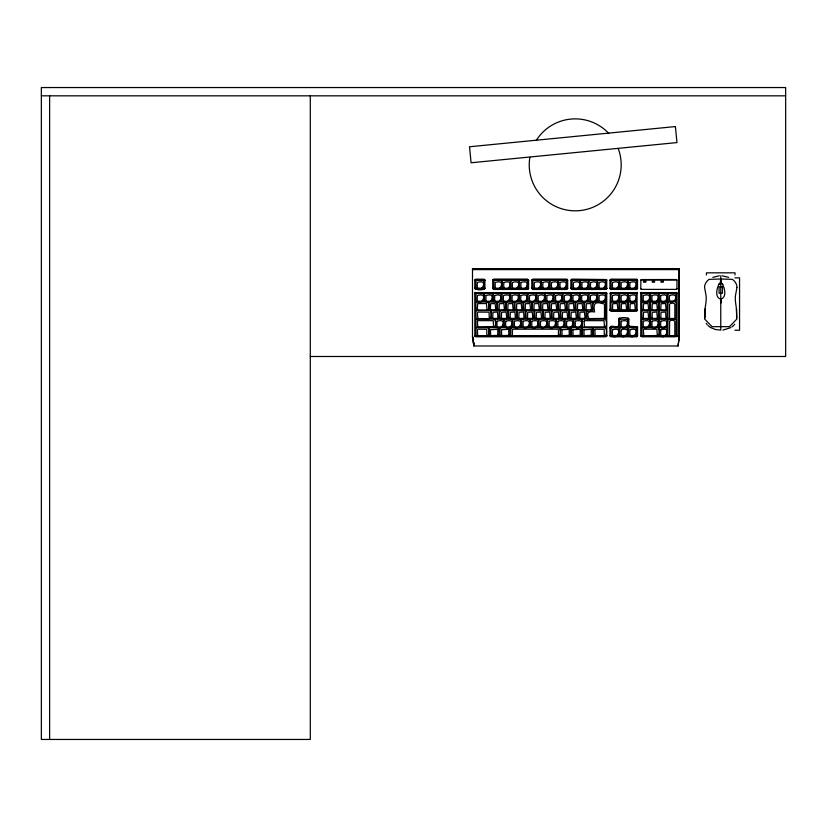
<?xml version="1.0" encoding="UTF-8"?>
<svg xmlns="http://www.w3.org/2000/svg" width="827" height="827" viewBox="0 0 827 827"><rect width="100%" height="100%" fill="white"/><g stroke="black" fill="none" stroke-linecap="round" stroke-linejoin="round"><path stroke-width="1.24" d="M736.971 287.289L736.971 287.248A8.715 7.112 45 0 0 732.402 279.361L721.041 279.009L721.041 282.358L722.095 283.589A13.925 11.392 0 0 1 722.757 284.591C731.182 303.53 710.341 303.53 718.777 284.591A14.607 11.526 0 0 1 719.438 283.578L720.482 282.358L720.482 279.009L709.132 279.361A8.715 7.112 -45 0 0 704.552 287.248L706.113 295.901A16.168 9.159 90 0 1 706.113 300.904L706.051 301.514A37.101 20.293 90 0 1 705.844 303.364L705.555 305.38A30.847 15.579 90 0 1 705.317 306.817L704.625 318.984L712.026 326.665L729.507 326.665L736.898 318.984L736.216 306.817A30.847 15.579 -90 0 1 735.968 305.38L735.679 303.364A37.101 20.293 -90 0 1 735.472 301.514L735.42 300.904A16.168 9.159 -90 0 1 735.42 295.901L736.95 287.455M474.801 280.436L475.721 279.175L484.229 279.206L484.911 280.436M474.801 293.502L475.256 292.365M484.911 288.189L483.991 289.45L475.484 289.419L474.801 288.189M492.727 280.436L493.647 279.175L527.667 279.175L528.587 280.436M528.587 288.189L527.667 289.088L493.647 289.088L492.758 288.416M531.802 280.436L532.722 279.175L566.981 279.206L567.663 280.074L567.663 288.551M567.663 288.189L566.743 289.45L532.722 289.45L531.802 288.189M570.878 280.436L571.798 279.536L605.819 279.536L606.739 280.436M606.708 288.778L606.739 288.189M609.954 280.436L610.874 279.175L636.625 279.175L637.545 280.436M609.954 293.502L610.874 292.603L636.625 292.603L637.545 293.502M606.708 336.113L606.739 335.524M609.954 327.771C610.429 323.926 617.025 328.722 618.658 325.838M618.689 319.201C619.371 316.999 628.127 316.999 628.809 319.201M618.689 325.611C618.224 329.446 611.629 324.649 609.985 327.533M637.545 288.189L636.625 289.45L610.636 289.419L609.954 288.551L609.954 280.074M637.545 309.825L636.625 311.086L610.874 311.086L609.954 309.825M640.76 293.502L641.225 292.365M637.545 335.524L636.625 336.785L610.874 336.785L609.954 335.524M677.044 336.113L677.075 335.524M678.543 338.202L678.915 335.669M678.543 338.667L678.915 268.537M679.38 336.248L677.995 345.986L473.881 345.986L472.496 337.24L472.496 268.62L679.38 268.62L679.38 337.24L677.995 345.986M704.924 308.843L704.914 317.94M474.832 280.198L475.721 279.536L484.787 279.981M474.832 293.275L475.721 292.603L605.819 292.603L606.708 293.275M484.88 288.416C482.834 290.277 476.879 290.277 474.832 288.416M492.758 280.198L493.647 279.536L527.667 279.536L528.556 280.198M531.833 280.198L532.722 279.536L566.743 279.536L567.663 280.436M567.632 288.416L566.743 289.088L532.722 289.088L531.833 288.416M609.985 280.198L610.874 279.536L637.421 279.981M606.708 288.416L605.819 289.45L571.798 289.45L570.878 288.189M606.708 335.762L605.819 336.785L475.721 336.785L474.801 335.524M640.884 279.94L640.791 288.778M637.514 288.416L636.625 289.088L610.874 289.088L609.954 288.189M640.791 293.275L641.68 292.603L676.155 292.603L677.044 293.275M637.514 335.762L636.625 336.424L610.874 336.424L609.985 335.762M677.044 288.737L676.393 289.419M676.951 288.995L676.951 279.94M677.044 335.762L676.155 336.785L641.68 336.785L640.76 335.524M606.615 288.644L571.798 289.088L570.909 288.416M640.884 279.981L676.951 279.981M606.615 335.979L474.925 335.979M676.951 335.979L641.68 336.424L640.791 335.762M734.066 325.001L734.676 324.236M733.518 325.58L731.905 326.944M610.419 292.365L609.954 310.187M730.717 327.647L722.891 330.118M619.371 317.971L618.689 318.84L618.689 325.962M712.833 277.355L719.314 275.805M486.431 310.177L487.02 309.432L486.431 303.519L477.665 303.612L477.375 309.432L477.965 310.177M495.135 310.177L495.724 309.432L495.135 303.519L490.597 303.736L490.421 309.432L491.011 310.177M503.839 310.177L504.429 309.432L503.839 303.519L499.301 303.736L499.126 309.432L499.715 310.177M512.533 310.177L513.122 309.432L512.533 303.519L508.005 303.736L507.83 309.432L508.419 310.177M521.237 310.177L521.827 309.432L521.237 303.519L516.699 303.736L516.534 309.432L517.123 310.177M529.942 310.177L530.531 309.432L529.942 303.519L525.403 303.736L525.238 309.432L525.827 310.177M538.646 310.177L539.235 309.432L538.646 303.519L534.108 303.736L533.932 309.432L534.521 310.177M488.726 318.746L489.315 318.002L489.026 312.182L477.965 312.079L477.375 312.823L477.965 318.746M547.35 310.177L547.939 309.432L547.35 303.519L542.812 303.736L542.636 309.432L543.225 310.177M497.43 318.746L498.019 318.002L497.43 312.079L492.892 312.296L492.727 318.002L493.316 318.746M556.044 310.177L556.633 309.432L556.044 303.519L551.516 303.736L551.34 309.432L551.929 310.177M506.134 318.746L506.724 318.002L506.134 312.079L501.596 312.296L501.431 318.002L502.02 318.746M564.748 310.177L565.337 309.432L564.748 303.519L560.21 303.736L560.044 309.432L560.634 310.177M514.839 318.746L515.428 318.002L514.839 312.079L510.3 312.296L510.125 318.002L510.714 318.746M573.452 310.177L574.041 309.432L573.452 303.519L568.914 303.736L568.749 309.432L569.327 310.177M523.543 318.746L524.122 318.002L523.543 312.079L519.005 312.296L518.829 318.002L519.418 318.746M582.156 310.177L582.746 309.432L582.156 303.519L577.618 303.736L577.442 309.432L578.032 310.177M532.237 318.746L532.826 318.002L532.237 312.079L527.709 312.296L527.533 318.002L528.122 318.746M590.86 310.177L591.439 309.432L590.86 303.519L586.322 303.736L586.147 309.432L586.736 310.177M540.941 318.746L541.53 318.002L540.941 312.079L536.403 312.296L536.237 318.002L536.826 318.746M549.645 318.746L550.234 318.002L549.645 312.079L545.107 312.296L544.941 318.002L545.52 318.746M558.349 318.746L558.938 318.002L558.349 312.079L553.811 312.296L553.635 318.002L554.224 318.746M617.242 310.177L617.831 309.432L617.242 303.519L612.704 303.736L612.538 309.432L613.117 310.177M567.053 318.746L567.632 318.002L567.053 312.079L562.515 312.296L562.339 318.002L562.929 318.746M625.977 310.177L626.566 309.432L625.977 303.519L621.439 303.736L621.263 309.432L621.852 310.177M575.747 318.746L576.336 318.002L575.747 312.079L571.219 312.296L571.043 318.002L571.633 318.746M634.712 310.177L635.301 309.432L634.712 303.519L630.174 303.736L629.998 309.432L630.587 310.177M584.451 318.746L585.04 318.002L584.451 312.079L579.913 312.296L579.748 318.002L580.337 318.746M648.048 310.177L648.626 309.432L648.048 303.519L643.509 303.736L643.334 309.432L643.923 310.177M656.772 310.177L657.362 309.432L656.772 303.519L652.245 303.736L652.069 309.432L652.658 310.177M665.508 310.177L666.097 309.432L665.508 303.519L660.98 303.736L660.804 309.432L661.393 310.177M648.048 318.746L648.626 318.002L648.048 312.079L643.509 312.296L643.334 318.002L643.923 318.746M656.772 318.746L657.362 318.002L656.772 312.079L652.245 312.296L652.069 318.002L652.658 318.746M665.508 318.746L666.097 318.002L665.508 312.079L660.98 312.296L660.804 318.002L661.393 318.746M641.442 279.567L676.155 279.536M676.393 289.378L641.442 289.378M603.896 318.746L604.496 318.157L604.496 304.109C595.419 301.276 592.949 302.455 594.582 311.975C588.741 310.776 585.95 312.937 589.041 318.746M673.912 318.746L674.832 317.837L674.832 304.419C674.294 302.61 670.077 302.61 669.539 304.419L669.539 317.837L670.459 318.746M41.35 95.829L785.65 95.829M678.915 269.075L472.961 269.075L472.961 268.537M472.496 269.612L679.38 269.612M734.934 277.851L739.555 277.851L739.555 330.252L734.934 330.252M720.482 282.358L721.041 282.358M310.29 356.489L785.65 356.489L785.65 87.548L41.35 87.548L41.35 739.452L310.29 739.452L310.29 95.829M722.209 275.805L728.701 277.355M640.884 288.954L641.442 289.419M628.127 317.971L628.809 318.84L628.809 325.962M710.807 327.647L715.51 329.539L720.762 330.118L720.762 275.753M710.445 327.451L708.015 325.58M676.62 292.365L677.075 293.502M637.079 292.365L637.079 310.611L610.874 310.725L609.985 310.063M606.284 292.365L606.739 293.502M637.276 326.768L629.078 326.241M707.199 324.67L706.299 323.409M606.615 279.619L571.56 279.206L570.878 280.074L570.878 288.551M637.514 327.533C635.87 324.649 629.275 329.446 628.809 325.611M736.609 317.94L736.609 308.843M473.147 337.437L473.52 339.897M473.902 342.357L474.274 344.539M472.496 336.248L473.881 345.986M637.514 279.836L637.545 288.551M637.514 327.172L637.545 327.771M606.708 279.836L606.739 288.551M492.727 288.189L493.647 289.45L527.905 289.419L528.587 288.551L528.587 280.074M484.88 279.836L484.911 288.551M474.832 336.113L474.801 293.151M735.017 274.936L735.017 272.827L706.434 272.827L706.434 274.936M721.041 299.353L720.762 303.199L720.482 299.353M677.075 293.151L677.075 335.886M640.76 293.151L640.76 335.886M637.545 327.409L637.545 335.886M609.954 327.409L609.954 335.886M606.739 293.151L606.739 335.886M531.802 280.074L531.802 288.551M492.727 280.074L492.727 288.551M474.801 280.074L474.801 288.551M49.62 95.829L49.62 739.452M618.255 148.674A45.971 45.971 0 0 1 579.706 210.606A45.971 45.971 0 0 1 529.859 157.347M536.185 140.559A45.971 45.971 0 0 1 608.786 133.436M718.777 284.591A13.925 11.392 0 0 1 719.438 283.578L722.095 283.589A14.607 11.526 0 0 1 722.757 284.591M477.396 282.42C475.37 300.118 492.365 278.265 477.396 282.42M477.396 295.497C475.37 313.195 492.365 291.342 477.396 295.497M477.396 321.196L477.81 327.285L493.595 326.934L493.233 320.669L477.965 320.649L477.396 321.196M477.396 329.756L477.665 335.772L486.845 335.659L486.731 329.311L477.965 329.208L477.396 329.756M486.09 295.497C484.074 313.195 501.069 291.342 486.09 295.497M495.321 282.42C493.305 300.118 510.29 278.265 495.321 282.42M490.442 329.756L490.721 335.772L497.844 335.659L497.73 329.311L490.442 329.756M494.794 295.497C492.778 313.195 509.763 291.342 494.794 295.497M497.099 321.196C495.073 338.884 512.068 317.041 497.099 321.196M503.901 282.42C501.886 300.118 518.87 278.265 503.901 282.42M503.498 295.497C501.482 313.195 518.467 291.342 503.498 295.497M501.451 329.756L501.72 335.772L508.853 335.659L508.729 329.311L501.451 329.756M505.793 321.196C503.777 338.884 520.762 317.041 505.793 321.196M512.482 282.42C510.466 300.118 527.45 278.265 512.482 282.42M512.202 295.497C510.187 313.195 527.171 291.342 512.202 295.497M512.451 329.756L512.43 335.131L513.019 335.876L557.853 335.876L558.421 335.328L558.442 329.952L557.853 329.208L513.019 329.208L512.451 329.756M514.497 321.196C512.482 338.884 529.466 317.041 514.497 321.196M521.072 282.42C519.046 300.118 536.041 278.265 521.072 282.42M520.907 295.497C518.88 313.195 535.875 291.342 520.907 295.497M523.202 321.196C521.186 338.884 538.17 317.041 523.202 321.196M529.6 295.497C527.585 313.195 544.569 291.342 529.6 295.497M534.397 282.42C532.381 300.118 549.366 278.265 534.397 282.42M531.906 321.196C529.89 338.884 546.874 317.041 531.906 321.196M538.305 295.497C536.289 313.195 553.273 291.342 538.305 295.497M542.977 282.42C540.961 300.118 557.946 278.265 542.977 282.42M540.61 321.196C538.584 338.884 555.579 317.041 540.61 321.196M547.009 295.497C544.993 313.195 561.978 291.342 547.009 295.497M551.568 282.42C549.542 300.118 566.536 278.265 551.568 282.42M549.304 321.196C547.288 338.884 564.272 317.041 549.304 321.196M555.713 295.497C553.697 313.195 570.682 291.342 555.713 295.497M560.148 282.42C558.122 300.118 575.116 278.265 560.148 282.42M558.008 321.196C555.992 338.884 572.977 317.041 558.008 321.196M564.417 295.497C562.391 313.195 579.386 291.342 564.417 295.497M561.864 329.756L562.143 335.772L569.265 335.659L569.152 329.311L561.864 329.756M566.712 321.196C564.696 338.884 581.681 317.041 566.712 321.196M573.473 282.42C571.457 300.118 588.442 278.265 573.473 282.42M573.111 295.497C571.095 313.195 588.08 291.342 573.111 295.497M572.873 329.756L573.142 335.772L580.275 335.659L580.151 329.311L572.873 329.756M575.416 321.196C573.4 338.884 590.385 317.041 575.416 321.196M582.053 282.42C580.037 300.118 597.022 278.265 582.053 282.42M581.815 295.497C579.799 313.195 596.784 291.342 581.815 295.497M584.12 321.196L584.534 327.285L603.906 327.306L604.475 326.758L604.061 320.669L584.689 320.649L584.12 321.196M583.872 329.756L584.141 335.772L591.274 335.659L591.15 329.311L583.872 329.756M590.643 282.42C588.617 300.118 605.612 278.265 590.643 282.42M590.519 295.497C588.504 313.195 605.488 291.342 590.519 295.497M599.224 282.42C597.208 300.118 614.192 278.265 599.224 282.42M594.871 329.756L595.14 335.772L604.32 335.659L604.206 329.311L595.44 329.208L594.871 329.756M599.224 295.497C597.208 313.195 614.192 291.342 599.224 295.497M612.549 282.42C610.533 300.118 627.517 278.265 612.549 282.42M612.549 295.497C610.533 313.195 627.517 291.342 612.549 295.497M612.549 329.756C610.533 347.454 627.517 325.6 612.549 329.756M621.284 282.42C619.268 300.118 636.252 278.265 621.284 282.42M621.284 295.497C619.268 313.195 636.252 291.342 621.284 295.497M621.284 321.196C619.268 338.884 636.252 317.041 621.284 321.196M621.284 329.756C619.268 347.454 636.252 325.6 621.284 329.756M630.019 282.42C628.003 300.118 644.988 278.265 630.019 282.42M630.019 295.497C628.003 313.195 644.988 291.342 630.019 295.497M630.019 329.756C628.003 347.454 644.988 325.6 630.019 329.756M643.354 295.497C641.338 313.195 658.323 291.342 643.354 295.497M643.354 321.196C641.338 338.884 658.323 317.041 643.354 321.196M643.354 329.756L643.768 335.845L657.289 335.504L656.927 329.239L643.923 329.208L643.354 329.756M652.089 295.497C650.074 313.195 667.058 291.342 652.089 295.497M652.089 321.196C650.074 338.884 667.058 317.041 652.089 321.196M660.825 295.497C658.809 313.195 675.793 291.342 660.825 295.497M660.825 321.196C658.809 338.884 675.793 317.041 660.825 321.196M660.825 329.756C658.809 347.454 675.793 325.6 660.825 329.756M669.56 295.497C667.544 313.195 684.529 291.342 669.56 295.497M669.57 321.321L669.539 334.966C670.077 336.785 674.294 336.785 674.832 334.966L674.832 321.558C674.274 319.749 670.511 319.894 669.57 321.321M475.752 281.015L475.99 288.199L483.723 288.199L483.723 280.611L476.641 280.343L475.752 281.015M475.752 294.081L475.99 301.266L483.723 301.266L483.723 293.678L476.641 293.42L475.752 294.081M475.752 302.651L476.176 309.98L487.423 310.094C489.584 309.37 489.584 302.703 487.423 301.979L476.641 301.979L475.752 302.651M475.752 311.221L476.176 318.54L489.718 318.664C491.889 317.94 491.889 311.272 489.718 310.549L476.641 310.549L475.752 311.221M475.752 319.78L476.176 327.11L494.07 327.223C496.241 326.5 496.241 319.842 494.07 319.119L476.641 319.119L475.752 319.78M475.752 328.35L476.176 335.669L487.423 335.793C489.584 335.069 489.584 328.402 487.423 327.678L476.641 327.678L475.752 328.35M484.446 294.081L484.694 301.266L492.427 301.266L492.427 293.678L485.335 293.42L484.446 294.081M488.798 302.651L489.036 309.836L496.779 309.836L496.779 302.248L489.687 301.979L488.798 302.651M493.678 281.015L493.915 288.199L501.658 288.199L501.658 280.611L494.567 280.343L493.678 281.015M493.15 294.081L493.388 301.266L501.131 301.266L501.131 293.678L494.039 293.42L493.15 294.081M488.798 328.35L489.233 335.669L499.219 335.338L498.888 327.802L489.687 327.678L488.798 328.35M491.104 311.221L491.341 318.395L499.074 318.395L499.074 310.807L491.993 310.549L491.104 311.221M497.503 302.651L497.74 309.836L505.483 309.836L505.483 302.248L498.392 301.979L497.503 302.651M495.456 319.78L495.693 326.965L503.426 326.965L503.426 319.377L496.345 319.119L495.456 319.78M502.258 281.015L502.496 288.199L510.238 288.199L510.238 280.611L503.147 280.343L502.258 281.015M501.855 294.081L502.092 301.266L509.825 301.266L509.825 293.678L502.744 293.42L501.855 294.081M499.808 311.221L500.046 318.395L507.778 318.395L507.778 310.807L500.686 310.549L499.808 311.221M499.808 328.35L500.232 335.669L510.218 335.338L509.887 327.802L500.686 327.678L499.808 328.35M506.207 302.651L506.444 309.836L514.177 309.836L514.177 302.248L507.096 301.979L506.207 302.651M504.15 319.78L504.387 326.965L512.13 326.965L512.13 319.377L505.039 319.119L504.15 319.78M510.838 281.015L511.076 288.199L518.818 288.199L518.818 280.611L511.727 280.343L510.838 281.015M510.559 294.081L510.797 301.266L518.529 301.266L518.529 293.678L511.448 293.42L510.559 294.081M508.502 311.221L508.739 318.395L516.482 318.395L516.482 310.807L509.391 310.549L508.502 311.221M510.807 328.35L510.776 334.894L511.458 335.762L558.845 335.793C561.006 335.069 561.006 328.402 558.845 327.678L511.696 327.678L510.807 328.35M514.911 302.651L515.149 309.836L522.881 309.836L522.881 302.248L515.8 301.979L514.911 302.651M512.854 319.78L513.091 326.965L520.834 326.965L520.834 319.377L513.743 319.119L512.854 319.78M519.428 281.015L519.666 288.199L527.399 288.199L527.399 280.611L520.307 280.343L519.428 281.015M519.263 294.081L519.501 301.266L527.233 301.266L527.233 293.678L520.152 293.42L519.263 294.081M517.206 311.221L517.444 318.395L525.186 318.395L525.186 310.807L518.095 310.549L517.206 311.221M523.615 302.651L523.853 309.836L531.585 309.836L531.585 302.248L524.494 301.979L523.615 302.651M521.558 319.78L521.796 326.965L529.528 326.965L529.528 319.377L522.447 319.119L521.558 319.78M527.957 294.081L528.195 301.266L535.937 301.266L535.937 293.678L528.846 293.42L527.957 294.081M525.91 311.221L526.148 318.395L533.88 318.395L533.88 310.807L526.799 310.549L525.91 311.221M532.753 281.015L532.991 288.199L540.734 288.199L540.734 280.611L533.642 280.343L532.753 281.015M532.309 302.651L532.547 309.836L540.289 309.836L540.289 302.248L533.198 301.979L532.309 302.651M530.262 319.78L530.5 326.965L538.232 326.965L538.232 319.377L531.151 319.119L530.262 319.78M536.661 294.081L536.899 301.266L544.642 301.266L544.642 293.678L537.55 293.42L536.661 294.081M534.614 311.221L534.852 318.395L542.584 318.395L542.584 310.807L535.503 310.549L534.614 311.221M541.334 281.015L541.571 288.199L549.314 288.199L549.314 280.611L542.223 280.343L541.334 281.015M541.013 302.651L541.251 309.836L548.994 309.836L548.994 302.248L541.902 301.979L541.013 302.651M538.966 319.78L539.204 326.965L546.936 326.965L546.936 319.377L539.845 319.119L538.966 319.78M545.365 294.081L545.603 301.266L553.335 301.266L553.335 293.678L546.254 293.42L545.365 294.081M543.308 311.221L543.546 318.395L551.289 318.395L551.289 310.807L544.197 310.549L543.308 311.221M549.914 281.015L550.162 288.199L557.894 288.199L557.894 280.611L550.803 280.343L549.914 281.015M549.717 302.651L549.955 309.836L557.687 309.836L557.687 302.248L550.606 301.979L549.717 302.651M547.66 319.78L547.898 326.965L555.641 326.965L555.641 319.377L548.549 319.119L547.66 319.78M554.069 294.081L554.307 301.266L562.04 301.266L562.04 293.678L554.958 293.42L554.069 294.081M552.012 311.221L552.25 318.395L559.993 318.395L559.993 310.807L552.901 310.549L552.012 311.221M558.504 281.015L558.742 288.199L566.474 288.199L566.474 280.611L559.393 280.343L558.504 281.015M558.421 302.651L558.659 309.836L566.392 309.836L566.392 302.248L559.31 301.979L558.421 302.651M556.364 319.78L556.602 326.965L564.345 326.965L564.345 319.377L557.253 319.119L556.364 319.78M562.773 294.081L563.011 301.266L570.744 301.266L570.744 293.678L563.663 293.42L562.773 294.081M560.716 311.221L560.954 318.395L568.687 318.395L568.687 310.807L561.605 310.549L560.716 311.221M560.22 328.35L560.654 335.669L570.64 335.338L570.31 327.802L561.109 327.678L560.22 328.35M567.115 302.651L567.363 309.836L575.096 309.836L575.096 302.248L568.004 301.979L567.115 302.651M565.068 319.78L565.306 326.965L573.039 326.965L573.039 319.377L565.957 319.119L565.068 319.78M571.829 281.015L572.067 288.199L579.81 288.199L579.81 280.611L572.718 280.343L571.829 281.015M571.467 294.081L571.705 301.266L579.448 301.266L579.448 293.678L572.356 293.42L571.467 294.081M569.421 311.221L569.658 318.395L577.391 318.395L577.391 310.807L570.31 310.549L569.421 311.221M571.23 328.35L571.653 335.669L581.639 335.338L581.309 327.802L572.108 327.678L571.23 328.35M575.819 302.651L576.057 309.836L583.8 309.836L583.8 302.248L576.708 301.979L575.819 302.651M573.773 319.78L574.01 326.965L581.743 326.965L581.743 319.377L574.662 319.119L573.773 319.78M580.409 281.015L580.647 288.199L588.39 288.199L588.39 280.611L581.298 280.343L580.409 281.015M580.172 294.081L580.409 301.266L588.152 301.266L588.152 293.678L581.061 293.42L580.172 294.081M578.125 311.221L578.362 318.395L586.095 318.395L586.095 310.807L579.014 310.549L578.125 311.221M584.524 302.651L584.761 309.836L592.494 309.836L592.494 302.248L585.413 301.979L584.524 302.651M582.477 319.78L582.446 326.324L583.118 327.203L604.899 327.223C607.07 326.5 607.07 319.842 604.899 319.119L583.355 319.119L582.477 319.78M582.229 328.35L582.653 335.669L592.649 335.338L592.308 327.802L583.118 327.678L582.229 328.35M589 281.015L589.237 288.199L596.97 288.199L596.97 280.611L589.889 280.343L589 281.015M588.876 294.081L589.113 301.266L596.846 301.266L596.846 293.678L589.765 293.42L588.876 294.081M586.819 311.221L586.788 317.764L587.47 318.633L605.55 318.395L605.695 302.434L594.117 301.979C589.651 308.295 598.014 311.8 586.819 311.221M597.58 281.015L597.818 288.199L605.55 288.199L605.55 280.611L598.469 280.343L597.58 281.015M597.58 294.081L597.818 301.266L605.55 301.266L605.55 293.678L598.469 293.42L597.58 294.081M593.228 328.35L593.652 335.669L604.899 335.793C607.07 335.069 607.07 328.402 604.899 327.678L594.117 327.678L593.228 328.35M610.905 281.015L611.143 288.199L618.885 288.199L618.885 280.611L611.794 280.343L610.905 281.015M610.905 294.081L611.143 301.266L618.885 301.266L618.885 293.678L611.794 293.42L610.905 294.081M610.905 302.651L611.143 309.836L618.885 309.836L618.885 302.248L611.794 301.979L610.905 302.651M610.905 328.35L611.143 335.535L618.885 335.535L618.885 327.947L611.794 327.678L610.905 328.35M619.64 281.015L619.878 288.199L627.621 288.199L627.621 280.611L620.529 280.343L619.64 281.015M619.64 294.081L619.878 301.266L627.621 301.266L627.621 293.678L620.529 293.42L619.64 294.081M619.64 302.651L619.878 309.836L627.621 309.836L627.621 302.248L620.529 301.979L619.64 302.651M619.64 319.78L619.878 326.965L627.621 326.965L627.621 319.377L620.529 319.119L619.64 319.78M619.64 328.35L619.878 335.535L627.621 335.535L627.621 327.947L620.529 327.678L619.64 328.35M628.375 281.015L628.613 288.199L636.356 288.199L636.356 280.611L629.264 280.343L628.375 281.015M628.375 294.081L628.613 301.266L636.356 301.266L636.356 293.678L629.264 293.42L628.375 294.081M628.375 302.651L628.613 309.836L636.356 309.836L636.356 302.248L629.264 301.979L628.375 302.651M628.375 328.35L628.613 335.535L636.356 335.535L636.356 327.947L629.264 327.678L628.375 328.35M641.711 294.081L641.948 301.266L649.681 301.266L649.681 293.678L642.6 293.42L641.711 294.081M641.711 302.651L641.948 309.836L649.681 309.836L649.681 302.248L642.6 301.979L641.711 302.651M641.711 311.221L641.948 318.395L649.681 318.395L649.681 310.807L642.6 310.549L641.711 311.221M641.711 319.78L641.948 326.965L649.681 326.965L649.681 319.377L642.6 319.119L641.711 319.78M641.711 328.35L642.134 335.669L657.775 335.793C659.936 335.069 659.936 328.402 657.775 327.678L642.6 327.678L641.711 328.35M650.446 294.081L650.684 301.266L658.416 301.266L658.416 293.678L651.335 293.42L650.446 294.081M650.446 302.651L650.684 309.836L658.416 309.836L658.416 302.248L651.335 301.979L650.446 302.651M650.446 311.221L650.684 318.395L658.416 318.395L658.416 310.807L651.335 310.549L650.446 311.221M650.446 319.78L650.684 326.965L658.416 326.965L658.416 319.377L651.335 319.119L650.446 319.78M659.181 294.081L659.419 301.266L667.151 301.266L667.151 293.678L660.07 293.42L659.181 294.081M659.181 302.651L659.419 309.836L667.151 309.836L667.151 302.248L660.07 301.979L659.181 302.651M659.181 311.221L659.419 318.395L667.151 318.395L667.151 310.807L660.07 310.549L659.181 311.221M659.181 319.78L659.419 326.965L667.151 326.965L667.151 319.377L660.07 319.119L659.181 319.78M659.181 328.35L659.419 335.535L667.151 335.535L667.151 327.947L660.07 327.678L659.181 328.35M667.916 294.081L668.154 301.266L675.886 301.266L675.886 293.678L668.805 293.42L667.916 294.081M667.916 302.651L667.885 317.764C668.681 319.904 675.359 319.904 676.155 317.764L676.155 302.889C675.028 300.573 669.508 300.997 667.916 302.651M667.916 319.78L667.885 334.894C668.681 337.034 675.359 337.034 676.155 334.894L676.155 320.018C675.028 317.702 669.508 318.126 667.916 319.78M675.401 126.572L469.509 146.761L471.08 162.774L676.972 142.585L675.401 126.572M645.815 281.294L643.52 281.294L643.52 282.193L645.815 282.193L645.815 281.294M654.55 281.294L652.255 281.294L652.255 282.193L654.55 282.193L654.55 281.294M663.285 281.294L660.99 281.294L660.99 282.193L663.285 282.193L663.285 281.294M722.447 286.752L719.087 286.752L719.087 293.275L722.447 293.275L722.447 286.752"/></g></svg>
